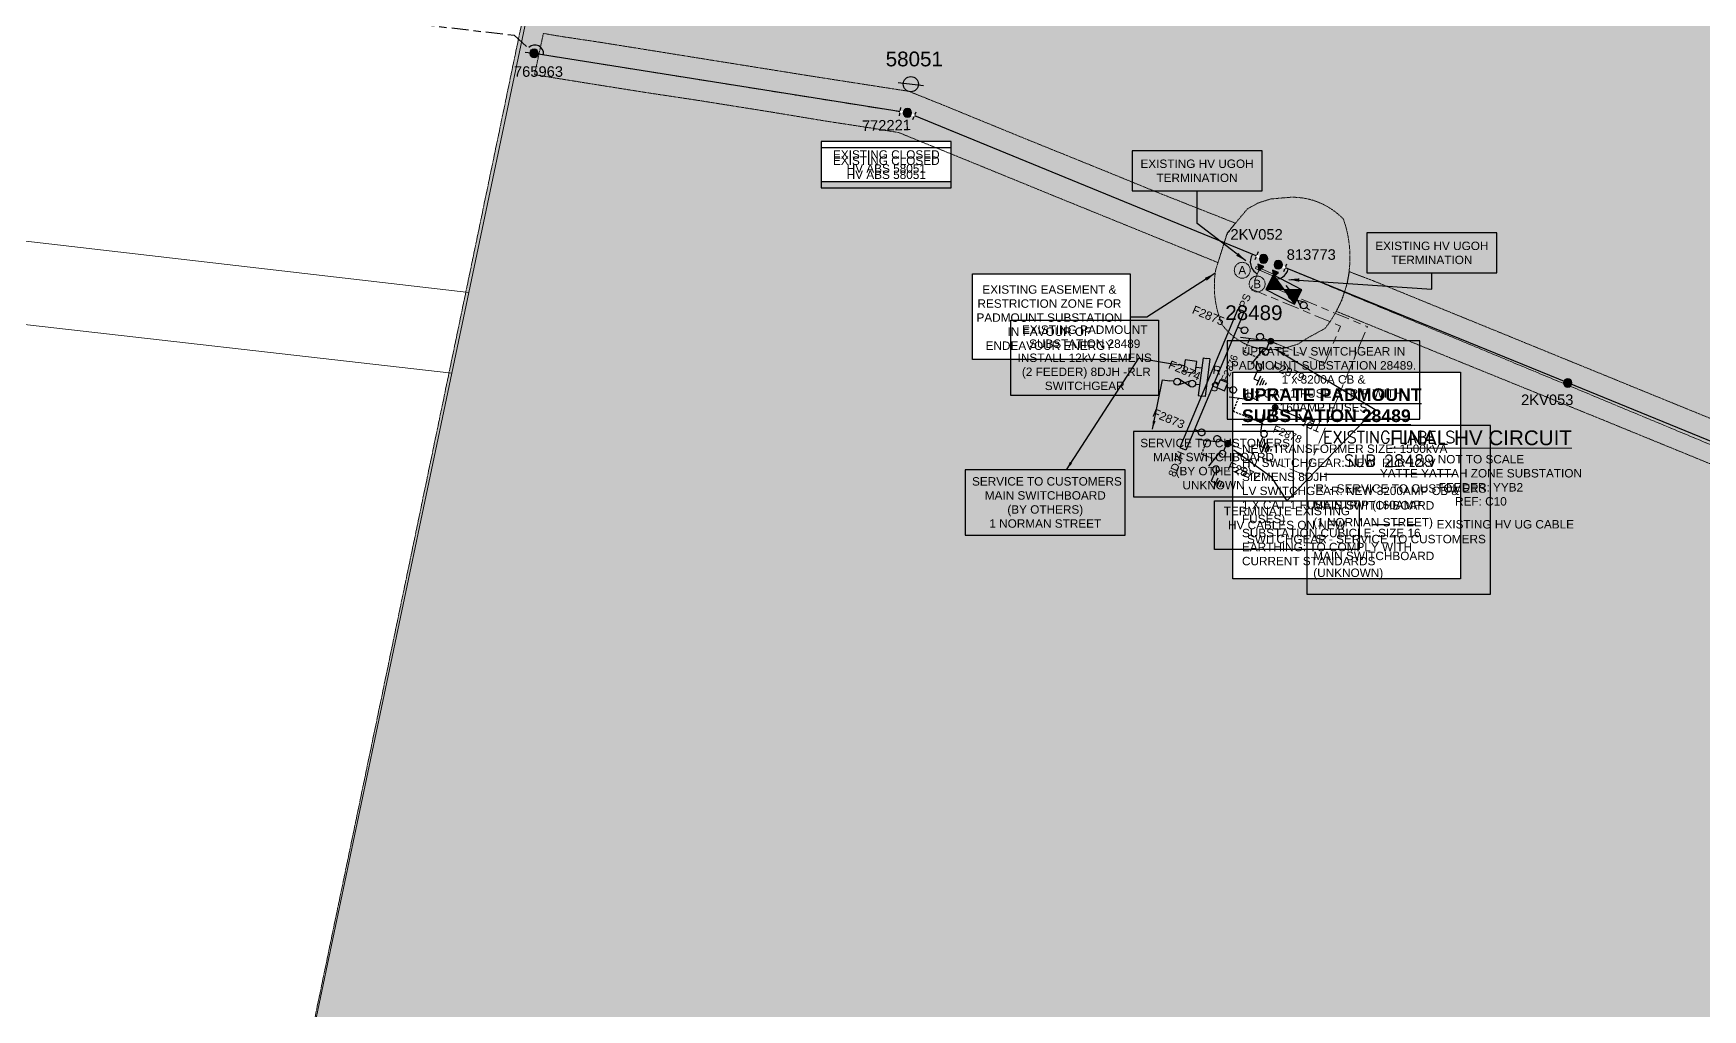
# Model space of a CAD drawing. Header units: metres. Extents: x 267914 to 271639, y 6093026 to 6094842.
# Drawn here: x 270107.9 to 270504, y 6094221.4 to 6094453.2 of the extents above; entities that cross this region are included whole.
import ezdxf
from ezdxf.enums import TextEntityAlignment as Align

# ---------------------------------------------------------------- set-up
doc = ezdxf.new("R2010")
doc.units = ezdxf.units.M
for name, pattern in [('A', [0]), ('Cable Exist OH', [1, 1, 0]), ('Cable Exist UG', [8.2, 4, -1.2, 1.8, -1.2]), ('CENTERX2', [4, 2.5, -0.5, 0.5, -0.5]), ('DASHED', [0.75, 0.5, -0.25]), ('HIDDEN', [0.375, 0.25, -0.125]), ('HIDDEN2', [0.1875, 0.125, -0.0625])]:
    doc.linetypes.add(name, pattern=pattern)
doc.layers.get('0').update_dxf_attribs({"color": 6})
for name, color, linetype in [('_User_HV_Exist', 7, 'Continuous'), ('Equip_HV_EXT', 7, 'Continuous'), ('Equip_HV_NEW', 2, 'Continuous'), ('Equip_LV_EXT', 7, 'Continuous'), ('Equip_LV_NEW', 2, 'Continuous'), ('Equip_SP_HV_EXT', 7, 'Continuous'), ('Mains_HV_EXT', 7, 'Continuous'), ('Mains_HV_NEW', 2, 'Continuous'), ('Notes_HV_MISC', 7, 'Continuous'), ('Notes_LV_MISC', 7, 'Continuous'), ('Notes_SP_MISC', 7, 'Continuous'), ('OH_Details_SP_MISC', 7, 'Continuous'), ('Sub_LV_NEW', 2, 'Continuous'), ('Sub_SP_EXT', 7, 'Continuous'), ('SupportsOH_SP_TR_HV_LV_SL_EXT', 7, 'Continuous'), ('Trench_SP_EXT', 7, 'Continuous'), ('UG_Details_SP_MISC', 7, 'Continuous')]:
    doc.layers.add(name, color=color, linetype=linetype)
doc.layers.add('Cadastre Land Parcels_SP_EXT', color=9, linetype='Continuous', lineweight=5)
doc.layers.add('Cadastre Other Property_SP_EXT', color=9, linetype='HIDDEN', lineweight=5)
doc.layers.get('0').freeze()
doc.styles.add('ARIAL', font='arial.ttf', dxfattribs={"height": 2})
doc.styles.add('Elec', font='romand__.ttf')
doc.styles.add('HVSW_LABEL', font='arial.ttf')
doc.styles.add('iecARIAL', font='arial.ttf', dxfattribs={"height": 2})
doc.styles.add('IESYMBOL1', font='isocp.shx')
doc.styles.add('POLE_LABEL', font='arial.ttf')
doc.styles.get("Standard").update_dxf_attribs({"font": 'arial.ttf'})
doc.styles.add('SWG_LABEL', font='arial.ttf')
doc.styles.add('SWITCH_LABEL', font='arial.ttf', dxfattribs={"height": 2.5})
doc.linetypes.add('Cable 4', pattern='A,5.25,-0.1,["o",Standard,S=2,R=0,X=1.2,Y=-0.7],-4', length=9.35)
doc.dimstyles.get("Standard").update_dxf_attribs({"dimtxt": 0.18, "dimasz": 0.18, "dimexe": 0.18, "dimexo": 0.0625, "dimgap": 0.09, "dimtad": 0, "dimtih": 1, "dimtoh": 1, "dimdec": 4, "dimzin": 0, "dimdsep": 46, "dimtxsty": 'Standard', "dimcen": 0.09, "dimadec": 0, "dimazin": 0, "dimtfac": 1, "dimtdec": 4, "dimtofl": 0, "dimtmove": 0, "dimatfit": 3, "dimfxl": 1, "dimtolj": 1, "dimtzin": 0, "dimarcsym": 0})

# ---------------------------------------------------------------- blocks, each defined once
blk = doc.blocks.new('*U136')
for points in [[(0, 0), (-2.55, 3.46), (-4.29, 0.04)], [(0, 0), (4.29, -0.04), (2.55, -3.46)]]:
    blk.add_hatch(color=256).paths.add_polyline_path(points)
for p, q in [((4.29, -0.04), (-4.29, 0.04)), ((-2.55, 3.46), (2.55, -3.46))]:
    blk.add_line(p, q)
blk.add_lwpolyline([(-4.29, 0.04), (2.55, -3.46), (4.29, -0.04), (-2.55, 3.46)], close=True)
for tag, height, flags, p in [('STREET_CODE', 0.2, 9, (1.5, 0)), ('ASSET_NUM', 3.5, 8, (2, 2)), ('CONSTRUCTED_VOLTAGE', 0.2, 9, (1.5, -0.2)), ('OPERATING_VOLTAGE', 0.2, 9, (1.5, -0.6)), ('ORIENTATION', 0.2, 9, (1.5, -0.8)), ('OWNED_BY', 0.2, 9, (1.5, -1)), ('OPERATED_BY', 0.2, 9, (1.5, -1.2)), ('SECONDARY_VOLTAGE', 0.2, 9, (1.5, -1.6)), ('STATE', 0.2, 9, (1.5, -1.8)), ('SUBSTATION_TYPE', 0.2, 9, (1.5, -2.2)), ('STREETNAME', 0.2, 9, (1.5, -3)), ('SUBURB', 0.2, 9, (1.5, -3.2)), ('Z', 0.2, 1, (1.5, -3.6)), ('NO_PHASES', 0.2, 9, (1.5, -0.4)), ('MAINTAINED_BY', 0.2, 9, (1.5, -1.4)), ('PARENT', 0.2, 9, (1.5, -2)), ('USAGE', 0.2, 9, (1.5, -2.4)), ('LEGEND', 0.2, 9, (1.5, -2.6)), ('LOCATION', 0.2, 9, (1.5, -2.8)), ('NOTES', 0.2, 9, (1.5, -3.4))]:
    blk.add_attdef(tag, text='', height=height, dxfattribs=dict(flags=flags)).set_placement(p, align=Align.MIDDLE_LEFT)
blk = doc.blocks.new('POLE_EXT')
blk.add_hatch(color=256).paths.add_polyline_path([(-1, 0, 1), (1, 0, 1)])
blk.add_lwpolyline([(-1, 0, 1), (1, 0, 1)], format="xyb", close=True)
for tag, height, flags, p in [('pNumber', 2.5, 8, (-17.84, 2.07)), ('OWNED_BY', 0.2, 9, (1.35, -0.4)), ('SPECIAL_USE', 0.2, 9, (1.35, -0.8)), ('STATE', 0.2, 9, (1.35, -1)), ('cLV', 0.2, 9, (1.35, -1.4)), ('hDepth', 0.2, 9, (1.35, -1.6)), ('hDia', 0.2, 9, (1.35, -1.8)), ('cHV', 0.2, 9, (1.35, -2)), ('cLinedev', 0.2, 9, (1.35, -3.4)), ('pExisting', 0.2, 9, (1.35, -3.8)), ('PARENT', 0.2, 9, (1.35, -0.6)), ('USAGE', 0.2, 9, (1.35, -1.2)), ('LBRACKET', 0.2, 9, (1.35, -2.2)), ('LExisting', 0.2, 9, (1.35, -2.4)), ('LANTNUMBER', 0.2, 9, (1.35, -2.6)), ('LOther', 0.2, 9, (1.35, -2.8)), ('LRemove', 0.2, 9, (1.35, -3)), ('LEGEND', 0.2, 9, (1.35, -3.2)), ('LOCATION', 0.2, 9, (1.35, -3.6)), ('PFNUMBER', 0.2, 9, (1.35, -4)), ('pFooting', 0.2, 9, (1.35, -4.4)), ('pNew', 0.2, 9, (1.35, -4.6)), ('pRelocate', 0.2, 9, (1.35, -5)), ('pRemove', 0.2, 9, (1.35, -5.2)), ('pReplace', 0.2, 9, (1.35, -5.4)), ('pStay', 0.2, 9, (1.35, -5.6)), ('pType', 0.2, 9, (1.35, -5.8)), ('cspan', 0.2, 9, (1.35, -6)), ('STREETNAME', 0.2, 9, (1.35, -6.2)), ('SUBURB', 0.2, 9, (1.35, -6.4)), ('OPERATED_BY', 0.2, 9, (1.36, -7.01)), ('NEWPFNUMBER', 0.2, 9, (1.35, -4.2)), ('NOTES', 0.2, 9, (1.35, -6.6)), ('MAINTAINED_BY', 0.2, 9, (1.36, -6.81))]:
    blk.add_attdef(tag, text='', height=height, dxfattribs=dict(flags=flags)).set_placement(p, align=Align.MIDDLE_LEFT)
at = {"style": 'POLE_LABEL'}
for tag, height, flags, p in [('STRUCTURE_PLANT_NUMBER', 0.2, 9, (1.35, 0.03)), ('ASSET_NUM', 2.5, 8, (2, 2)), ('STREET_CODE', 0.2, 9, (1.35, -0.2))]:
    blk.add_attdef(tag, text='', height=height, dxfattribs=dict(at, flags=flags)).set_placement(p, align=Align.MIDDLE_LEFT)
at = {"flags": 1}
blk.add_attdef('Z', (1.35, -7.33), '', height=0.2, dxfattribs=at)
blk = doc.blocks.new('LV_UG_DFUSE_CLOSED_EXT')
for points in [[(1, 0), (0, 0)], [(5.04, 0.73), (2.16, -0.72)], [(5.05, -0.71), (2.16, 0.72)], [(6.2, 0.01), (7.2, 0.01)]]:
    blk.add_lwpolyline(points)
for centre in [(1.8, 0), (5.4, 0.01)]:
    blk.add_circle(centre, 0.8)
at = {"flags": 9}
for tag, p in [('ACTUAL_STATUS', (0, 0)), ('CONSTRUCTED_VOLTAGE', (0, -0.2)), ('OPERATING_VOLTAGE', (0, -0.6)), ('ORIENTATION', (0, -0.8)), ('STATE', (0, -1)), ('SWITCH_TYPE', (0, -1.2)), ('NO_PHASES', (0, -0.4)), ('USAGE', (0, -1.4)), ('NOTES', (0, -1.6))]:
    blk.add_attdef(tag, text='', height=0.2, dxfattribs=at).set_placement(p, align=Align.MIDDLE_LEFT)
at = {"flags": 1}
blk.add_attdef('Z', (0, 0), '', height=0.2, dxfattribs=at)
blk = doc.blocks.new('HV_ABS_CLOSED_EXT')
blk.add_line((-3, 6.87), (3, 6.87))
blk.add_circle((0, 6.87), 1.8)
at = {"flags": 1}
blk.add_attdef('Z', (0, 0), '', height=0.2, dxfattribs=at)
at = {"style": 'HVSW_LABEL'}
for tag, height, flags, p in [('ASSET_NUM', 3.5, 8, (2, 2)), ('STREET_CODE', 0.2, 9, (0, -0.2))]:
    blk.add_attdef(tag, text='', height=height, dxfattribs=dict(at, flags=flags)).set_placement(p, align=Align.MIDDLE_LEFT)
at = {"flags": 9}
for tag, p in [('ACTUAL_STATUS', (0, -0.4)), ('CONSTRUCTED_VOLTAGE', (0, -0.6)), ('OPERATING_VOLTAGE', (0, -1)), ('ORIENTATION', (0, -1.2)), ('OWNED_BY', (0, -1.4)), ('STATE', (0, -1.6)), ('SWITCH_TYPE', (0, -1.8)), ('STREETNAME', (0, -2.6)), ('SUBURB', (0, -2.8)), ('NO_PHASES', (0, -0.8)), ('USAGE', (0, -2)), ('LEGEND', (0, -2.2)), ('LOCATION', (0, -2.4)), ('NOTES', (0, -3))]:
    blk.add_attdef(tag, text='', height=0.2, dxfattribs=at).set_placement(p, align=Align.MIDDLE_LEFT)
blk = doc.blocks.new('*U154')
for p, q in [((-1.6, 0), (-1.6, 35.66)), ((-1.6, 35.66), (-0.8, 35.66)), ((0, 35.66), (-0.8, 35.66)), ((0, 0), (0, 35.66)), ((-1.6, 0), (-0.8, 0)), ((0, 0), (-0.8, 0))]:
    blk.add_line(p, q)
at = {"style": 'ARIAL'}
blk.add_attdef('SWG_TYPE', text='', height=1.8, rotation=90, dxfattribs=at).set_placement((-0.8, 36.4), align=Align.MIDDLE_LEFT)
blk.add_attdef('SUB_TYPE', text='', height=1.8, rotation=90, dxfattribs=at).set_placement((-0.8, -0.76), align=Align.MIDDLE_RIGHT)
blk = doc.blocks.new('SWG_SIE_ES_NEW')
for p, q in [((-5.79, 0.78), (-1.79, 1.93)), ((0.01, -1.21), (2.41, -1.21)), ((0.31, -1.81), (2.11, -1.81)), ((0.61, -2.41), (1.81, -2.41)), ((0.92, -3.01), (1.52, -3.01))]:
    blk.add_line(p, q)
for points in [[(-5.79, -0.82, -1), (-5.79, 0.78, -1)], [(-1.79, -0.81, -1), (-1.79, 0.79, -1)]]:
    blk.add_lwpolyline(points, format="xyb", close=True)
for points in [[(-6.59, -0.02), (-7.89, -0.02)], [(-0.99, -0.01), (1.21, -0.01), (1.21, -1.21)]]:
    blk.add_lwpolyline(points)
at = {"flags": 1}
blk.add_attdef('Z', (0, 0), '', height=0.2, dxfattribs=at)
at = {"style": 'SWITCH_LABEL', "flags": 9}
blk.add_attdef('STREET_CODE', text='', height=0.2, dxfattribs=at).set_placement((0, -0.2), align=Align.MIDDLE_LEFT)
at = {"flags": 9}
for tag, p in [('ORIENTATION', (0, -0.4)), ('SUBURB', (0, -1)), ('STREETNAME', (0, -1.2)), ('OPERATED_BY', (0, -2.01)), ('PARENT', (0, -0.6)), ('USAGE', (0, -0.8)), ('LOCATION', (0, -1.4)), ('NOTES', (0, -1.6)), ('OWNED_BY', (0, -1.78)), ('MAINTAINED_BY', (0, -2.21))]:
    blk.add_attdef(tag, text='', height=0.2, dxfattribs=at).set_placement(p, align=Align.MIDDLE_LEFT)
at = {"style": 'ARIAL', "flags": 8}
blk.add_attdef('ASSET_NUM', text='', height=2, dxfattribs=at).set_placement((14.3, -5.09), align=Align.MIDDLE_RIGHT)
blk = doc.blocks.new('SWG_SIE_SU_NEW')
blk.add_line((5.81, 0.79), (1.59, 1.94))
at = {"linetype": 'A', "lineweight": 0}
for p, q in [((7.98, 0.35), (7.98, -0.37)), ((8.18, -0.58), (8.18, 0.56)), ((8.38, 0.66), (8.38, -0.68)), ((8.58, -0.71), (8.58, 0.69)), ((8.78, 0.66), (8.78, -0.68)), ((8.98, -0.59), (8.98, 0.56)), ((9.18, 0.35), (9.18, -0.38))]:
    blk.add_line(p, q, dxfattribs=at)
at = {"linetype": 'DASHED'}
blk.add_lwpolyline([(3.7, 1.36), (3.7, 4.73), (7.22, 4.73)], dxfattribs=at)
for points in [[(1, 0), (0, 0)], [(6.6, -0.01), (10.1, -0.01)]]:
    blk.add_lwpolyline(points)
for points in [[(1.8, -0.8, 1), (1.8, 0.8, 1)], [(5.8, -0.81, 1), (5.8, 0.79, 1)]]:
    blk.add_lwpolyline(points, format="xyb", close=True)
at = {"linetype": 'A', "lineweight": 0}
blk.add_circle((8.58, -0.01), 0.7, dxfattribs=at)
at = {"style": 'SWG_LABEL', "flags": 8}
blk.add_attdef('ASSET_NUM', text='', height=2.5, rotation=179.9544, dxfattribs=at).set_placement((-2.4, 0.01), align=Align.MIDDLE_LEFT)
at = {"flags": 1}
blk.add_attdef('Z', (0, 0), '', height=0.2, dxfattribs=at)
at = {"style": 'SWITCH_LABEL', "flags": 9}
blk.add_attdef('STREET_CODE', text='', height=0.2, dxfattribs=at).set_placement((0, 0), align=Align.MIDDLE_LEFT)
at = {"flags": 9}
for tag, p in [('OPERATED_BY', (-0.01, -1.84)), ('ORIENTATION', (0, -0.2)), ('SUBURB', (0, -0.8)), ('STREETNAME', (0, -1)), ('OWNED_BY', (-0.01, -1.62)), ('MAINTAINED_BY', (-0.01, -2.05)), ('PARENT', (0, -0.4)), ('USAGE', (0, -0.6)), ('LOCATION', (0, -1.2)), ('NOTES', (0, -1.4))]:
    blk.add_attdef(tag, text='', height=0.2, dxfattribs=at).set_placement(p, align=Align.MIDDLE_LEFT)
blk = doc.blocks.new('SWG_SIE_TRS_ES_NEW_1')
at = {"linetype": 'A', "lineweight": 0}
for p, q in [((-7.92, 0.18), (-9.26, 0.18)), ((-9.16, 0.38), (-8.02, 0.38)), ((-8.23, 0.58), (-8.95, 0.58)), ((-9.29, -0.02), (-7.89, -0.02)), ((-7.92, -0.22), (-9.26, -0.22)), ((-9.17, -0.42), (-8.02, -0.42)), ((-8.23, -0.62), (-8.95, -0.62))]:
    blk.add_line(p, q, dxfattribs=at)
for p, q in [((-1.79, 0.79), (-6.11, 1.93)), ((0.01, -1.21), (2.41, -1.21)), ((0.31, -1.81), (2.11, -1.81)), ((0.61, -2.41), (1.81, -2.41)), ((0.91, -3.01), (1.51, -3.01))]:
    blk.add_line(p, q)
at = {"linetype": 'DASHED'}
blk.add_lwpolyline([(-7.22, 8.88), (-3.95, 8.88), (-3.95, 1.36)], dxfattribs=at)
for points in [[(-5.79, -0.82, -1), (-5.79, 0.78, -1)], [(-1.79, -0.81, -1), (-1.79, 0.79, -1)]]:
    blk.add_lwpolyline(points, format="xyb", close=True)
for points in [[(-6.59, -0.02), (-8.59, -0.02)], [(-0.99, -0.01), (1.21, -0.01), (1.21, -1.21)]]:
    blk.add_lwpolyline(points)
at = {"linetype": 'A', "lineweight": 0}
blk.add_circle((-8.59, -0.02), 0.7, dxfattribs=at)
at = {"flags": 1}
blk.add_attdef('Z', (0, 0), '', height=0.2, dxfattribs=at)
at = {"style": 'SWG_LABEL', "flags": 8}
blk.add_attdef('ASSET_NUM', text='', height=1.8, dxfattribs=at).set_placement((-0.01, -3.89), align=Align.MIDDLE_CENTER)
at = {"style": 'SWITCH_LABEL', "flags": 9}
blk.add_attdef('STREET_CODE', text='', height=0.2, dxfattribs=at).set_placement((0, -0.2), align=Align.MIDDLE_LEFT)
at = {"flags": 9}
for tag, p in [('ORIENTATION', (0, -0.4)), ('SUBURB', (0, -1)), ('STREETNAME', (0, -1.2)), ('PARENT', (0, -0.6)), ('USAGE', (0, -0.8)), ('LOCATION', (0, -1.4)), ('NOTES', (0, -1.6))]:
    blk.add_attdef(tag, text='', height=0.2, dxfattribs=at).set_placement(p, align=Align.MIDDLE_LEFT)
blk = doc.blocks.new('SWG_SIE_TRF_NOES_NEW')
for p, q in [((7.01, 0.8), (2.79, 1.95)), ((14.68, 0), (20.54, 0))]:
    blk.add_line(p, q)
at = {"linetype": 'DASHED'}
blk.add_lwpolyline([(4.9, 1.38), (4.9, 4.64), (12.61, 4.64)], dxfattribs=at)
for points in [[(2.2, 0.01), (1.2, 0.01)], [(19.54, -0.75), (20.54, 0), (19.54, 0.75)], [(7.8, 0), (9.45, 0)]]:
    blk.add_lwpolyline(points)
for points in [[(3, -0.79, 1), (3, 0.81, 1)], [(7, -0.8, 1), (7, 0.8, 1)]]:
    blk.add_lwpolyline(points, format="xyb", close=True)
at = {"flags": 1}
blk.add_attdef('Z', (0, 0), '', height=0.2, dxfattribs=at)
at = {"style": 'SWITCH_LABEL', "flags": 9}
blk.add_attdef('STREET_CODE', text='', height=0.2, dxfattribs=at).set_placement((0, -0.2), align=Align.MIDDLE_LEFT)
at = {"flags": 9}
for tag, p in [('ORIENTATION', (0, -0.4)), ('SUBURB', (0, -1)), ('STREETNAME', (0, -1.2)), ('OPERATED_BY', (0, -2.11)), ('PARENT', (0, -0.6)), ('USAGE', (0, -0.8)), ('LOCATION', (0, -1.4)), ('NOTES', (0, -1.6)), ('OWNED_BY', (0, -1.89)), ('MAINTAINED_BY', (0, -2.32))]:
    blk.add_attdef(tag, text='', height=0.2, dxfattribs=at).set_placement(p, align=Align.MIDDLE_LEFT)
blk = doc.blocks.new('SWG_SIE_TRF_CB_NOES_NEW1')
at = {"linetype": 'CENTERX2'}
blk.add_blockref('SWG_SIE_TRF_NOES_NEW', (2, 0), dxfattribs=at)
at = {"style": 'IESYMBOL1', "text_generation_flag": 2}
blk.add_text('TRF', height=2.5, rotation=0.0603, dxfattribs=at).set_placement((25.13, 0.28), align=Align.MIDDLE_CENTER)
blk = doc.blocks.new('CB_SUB_NEW')
at = {"linetype": 'CENTERX2'}
blk.add_lwpolyline([(-1, 1), (1, 1), (1, -1), (-1, -1)], close=True, dxfattribs=at)
blk.add_attdef('ASSET_NUMBER', text='', height=0.8, dxfattribs=at).set_placement((-1.95, 0), align=Align.MIDDLE_RIGHT)
blk = doc.blocks.new('UGOH_EXT')
blk.add_hatch(color=256).paths.add_polyline_path([(-0.75, 1.7), (0.75, 1.7), (0, 3)])
for p, q in [((0, 3), (-0.75, 1.7)), ((-0.75, 1.7), (0.75, 1.7)), ((0.75, 1.7), (0, 3))]:
    blk.add_line(p, q)
for tag, flags, p in [('CONSTRUCTED_VOLTAGE', 9, (1.5, 0)), ('ACTUAL_STATUS', 9, (1.5, -1.6)), ('OPERATING_VOLTAGE', 9, (1.5, -0.2)), ('ORIENTATION', 9, (1.5, -0.4)), ('STATE', 9, (1.5, -0.6)), ('OWNED_BY', 9, (1.5, -1)), ('OPERATED_BY', 9, (1.5, -1.2)), ('TYPE', 1, (1.5, -2)), ('USAGE', 9, (1.5, -0.8)), ('MAINTAINED_BY', 9, (1.5, -1.4)), ('NUMBER_OF_PHASES', 9, (1.5, -1.8))]:
    blk.add_attdef(tag, text='', height=0.2, dxfattribs=dict(flags=flags)).set_placement(p, align=Align.MIDDLE_LEFT)
blk = doc.blocks.new('End Shackle_NEW')
blk.add_line((1, 1.81), (-1, 1.81))
at = {"flags": 1}
blk.add_attdef('Z', (0, 0), '', height=0.2, dxfattribs=at)
at = {"flags": 9}
for tag, p in [('CONNECTOR_TYPE', (0, 0)), ('CONSTRUCTED_VOLTAGE', (0, -0.2)), ('OPERATING_VOLTAGE', (0, -0.6)), ('ORIENTATION', (0, -0.8)), ('OWNED_BY', (0, -1)), ('STATE', (0, -1.2)), ('OPERATED_BY', (0, -2.01)), ('NO_PHASES', (0, -0.4)), ('USAGE', (0, -1.4)), ('NOTES', (0, -1.6)), ('MAINTAINED_BY', (0, -1.81))]:
    blk.add_attdef(tag, text='', height=0.2, dxfattribs=at).set_placement(p, align=Align.MIDDLE_LEFT)
blk.add_wipeout([(-0.25, 0), (-0.25, 1.81), (0.25, 1.82), (0.25, 0)])
blk = doc.blocks.new('CIRCUIT_BREAKER_NEW')
for points in [[(1.4, 0), (0, 0)], [(4.2, 0), (5.6, 0)]]:
    blk.add_lwpolyline(points)
blk.add_lwpolyline([(4.2, -1.4), (4.2, 1.4), (1.4, 1.4), (1.4, -1.4)], close=True)
at = {"flags": 1}
for tag, p in [('ASSET_NUM', (-4.19, 2.2)), ('ORIENTATION', (-4.19, 2.93)), ('USAGE', (-4.19, 3.31)), ('LOCATION', (-4.19, 1.83)), ('NOTES', (-4.19, 1.39)), ('Z', (0, 0))]:
    blk.add_attdef(tag, p, '', height=0.2, dxfattribs=at)
blk.add_attdef('STATE', (-4.2, 1), '', height=0.2)
blk = doc.blocks.new('LV_UG_DFUSE_CLOSED_NEW')
for points in [[(1, 0), (0, 0)], [(5.04, 0.73), (2.16, -0.72)], [(5.05, -0.71), (2.16, 0.72)], [(6.2, 0.01), (7.2, 0.01)]]:
    blk.add_lwpolyline(points)
for centre in [(1.8, 0), (5.4, 0.01)]:
    blk.add_circle(centre, 0.8)
for tag, flags, p in [('ACTUAL_STATUS', 9, (1.5, 0)), ('CONSTRUCTED_VOLTAGE', 9, (1.5, -0.2)), ('OPERATED_BY', 9, (1.5, -0.6)), ('OWNED_BY', 9, (1.5, -1)), ('OPERATING_VOLTAGE', 9, (1.5, -1.2)), ('ORIENTATION', 9, (1.5, -1.4)), ('STATE', 9, (1.5, -1.6)), ('SWITCH_TYPE', 9, (1.5, -1.8)), ('Z', 1, (1.5, -2.4)), ('NO_PHASES', 9, (1.5, -0.4)), ('MAINTAINED_BY', 9, (1.5, -0.8)), ('USAGE', 9, (1.5, -2)), ('NOTES', 9, (1.5, -2.2))]:
    blk.add_attdef(tag, text='', height=0.2, dxfattribs=dict(flags=flags)).set_placement(p, align=Align.MIDDLE_LEFT)
blk = doc.blocks.new('*U162')
at = {"layer": 'Sub_LV_NEW'}
for p, q in [((-1.6, 0), (-1.6, 9.02)), ((-1.6, 9.02), (-0.8, 9.02)), ((0, 9.02), (-0.8, 9.02)), ((0, 0), (0, 9.02)), ((-1.6, 0), (-0.8, 0)), ((0, 0), (-0.8, 0))]:
    blk.add_line(p, q, dxfattribs=at)

msp = doc.modelspace()

# ---------------------------------------------------------------- hatches: boundary and pattern name
at = {"layer": 'Notes_SP_MISC', "linetype": 'Cable Exist OH', "lineweight": 0}
h = msp.add_hatch(dxfattribs=at)
h.set_pattern_fill('DOTS', scale=5)
h.paths.add_polyline_path([(270294.87367, 6094417.99015), (270325.71903, 6094417.99015), (270325.71903, 6094427.51752), (270294.87367, 6094427.51752)], flags=16)
h.paths.add_polyline_path([(270368.16032, 6094375.8), (270330.76741, 6094375.8), (270330.76741, 6094396.1), (270368.16032, 6094396.1)], flags=16)
h.paths.add_polyline_path([(270392.54142, 6094372.76222), (270446.52195, 6094372.76222), (270446.52195, 6094323.68579), (270392.54142, 6094323.68579)], flags=16)
h.paths.add_polyline_path([(270562.66032, 6094301.83251), (270525.26741, 6094301.83251), (270525.26741, 6094316.74827), (270562.66032, 6094316.74827)], flags=16)
h.paths.add_polyline_path([(270623.56261, 6094279.79342), (270586.16971, 6094279.79342), (270586.16971, 6094294.70918), (270623.56261, 6094294.70918)], flags=16)
h.paths.add_polyline_path([(270546.43226, 6094188.17363), (270607.54442, 6094188.17363), (270607.54442, 6094223.87583), (270546.43226, 6094223.87583)], flags=16)
h.paths.add_polyline_path([(270610.29029, 6094219.38971), (270657.83063, 6094219.38971), (270657.83063, 6094235.65904), (270610.29029, 6094235.65904)], flags=16)
h.paths.add_polyline_path([(270621.72617, 6094206.99774), (270652.57153, 6094206.99774), (270652.57153, 6094216.52512), (270621.72617, 6094216.52512)], flags=16)
h.paths.add_polyline_path([(270621.72617, 6094194.15068), (270652.57153, 6094194.15068), (270652.57153, 6094203.67805), (270621.72617, 6094203.67805)], flags=16)
h.paths.add_polyline_path([(270621.73795, 6094179.87044), (270652.58331, 6094179.87044), (270652.58331, 6094189.39782), (270621.73795, 6094189.39782)], flags=16)
h.paths.add_polyline_path([(270147.16008, 6094087.00123), (270207.17664, 6094079.64236), (270204.76765, 6094082.90953), (270210.07705, 6094108.14978), (270325.83978, 6094122.17453), (270502.90852, 6094177.01981), (270669.04642, 6094178.49896), (270710.46836, 6094456.26428), (270636.39311, 6094511.48672), (270591.3781, 6094556.10591), (270564.69639, 6094591.35677), (270524.07257, 6094631.00491), (270480.90636, 6094656.14759), (270451.68598, 6094666.35359), (270363.99117, 6094617.38918), (270314.13328, 6094579.10181), (270278.89523, 6094550.13021), (270252.61213, 6094525.7092), (270236.65183, 6094517.45549)])

# ---------------------------------------------------------------- linework, layer by layer
at = {"layer": '_User_HV_Exist', "color": 7, "linetype": 'Cable Exist UG', "lineweight": 0, "flags": 128}
for points in [[(270399.17134, 6094398.103), (270396.8469, 6094392.52704)], [(270402.65456, 6094396.68035), (270401.22532, 6094393.24697)], [(270396.8469, 6094392.52704), (270418.05631, 6094383.69805)], [(270401.22532, 6094393.24697), (270424.45493, 6094383.57701)], [(270409.75131, 6094348.25532), (270424.45493, 6094383.57701)], [(270414.35108, 6094374.79717), (270418.05631, 6094383.69805)], [(270402.94579, 6094379.51425), (270414.35108, 6094374.79717)], [(270409.75131, 6094348.25532), (270392.78539, 6094355.27221)]]:
    msp.add_lwpolyline(points, dxfattribs=at)
at = {"layer": 'Cadastre Land Parcels_SP_EXT', "linetype": 'Continuous'}
for points in [[(269880.7492, 6094429.93491), (270211.24976, 6094391.66056), (270237.82913, 6094518.01587), (270236.65183, 6094517.45549), (270230.04296, 6094513.45013), (270220.94471, 6094510.35054), (270192.06939, 6094498.54268), (270180.70399, 6094495.85799), (270170.84898, 6094493.05546), (270156.5845, 6094490.28597), (270142.29458, 6094488.89888), (270132.7377, 6094489.61066), (270121.69603, 6094494.14548), (270115.47379, 6094500.14159), (270109.43193, 6094507.06263), (270102.76626, 6094512.61945)], [(270237.82913, 6094518.01587), (270211.24976, 6094391.66056), (270207.22197, 6094372.51403), (270147.16012, 6094087.00119)]]:
    msp.add_lwpolyline(points, dxfattribs=at)
for points in [[(270211.24976, 6094391.66056), (269880.7492, 6094429.93491), (269877.9828, 6094409.99647), (270207.22197, 6094372.51403), (270211.24976, 6094391.66056)], [(269845.93537, 6094174.92412), (269865.799, 6094160.11357), (269945.07611, 6094115.9568), (269987.03975, 6094109.94399), (270008.22024, 6094106.90977), (270147.16012, 6094087.00119), (270207.22197, 6094372.51403), (269877.9828, 6094409.99647), (269845.93537, 6094174.92412)]]:
    msp.add_lwpolyline(points, close=True, dxfattribs=at)
at = {"layer": 'Cadastre Other Property_SP_EXT', "linetype": 'HIDDEN2'}
for points in [[(270228.92223, 6094453.17391), (270226.83346, 6094443.37759), (270240.55999, 6094441.16473), (270253.30601, 6094439.13622), (270265.44349, 6094437.31054), (270283.02422, 6094434.50435), (270295.87165, 6094432.37441), (270305.81156, 6094430.85301), (270313.21717, 6094429.64408), (270327.95651, 6094423.65165), (270350.43959, 6094414.45556), (270389.01576, 6094398.76815), (270391.14578, 6094405.52995), (270393.10666, 6094408.1333), (270374.37643, 6094415.5375), (270361.32615, 6094420.87932), (270343.17059, 6094428.21588), (270324.71085, 6094435.78914), (270315.61618, 6094439.44048), (270292.59222, 6094443.02427), (270266.82962, 6094447.14903), (270242.82513, 6094451.00322), (270232.91909, 6094452.49085), (270228.92223, 6094453.17391)], [(270420.18782, 6094396.60435), (270419.71449, 6094393.93344), (270418.36206, 6094389.80877), (270417.07736, 6094387.20542), (270440.54088, 6094377.60364), (270479.96229, 6094361.5781), (270529.66173, 6094341.22504), (270573.3431, 6094323.50903), (270685.17294, 6094277.72462), (270686.63742, 6094287.93144), (270671.45711, 6094294.09509), (270566.75027, 6094336.89744), (270519.48512, 6094356.2025), (270425.93532, 6094394.40677), (270420.18782, 6094396.60435)]]:
    msp.add_lwpolyline(points, close=True, dxfattribs=at)
msp.add_lwpolyline([(270406.32608, 6094414.2865), (270401.52515, 6094413.88081), (270398.54998, 6094412.93415), (270395.98049, 6094411.51417), (270391.17956, 6094405.76666), (270388.47487, 6094397.11146), (270388.47487, 6094397.11146, 0.14611412), (270390.03006, 6094383.99354), (270390.03006, 6094383.99354, 0.314894777), (270405.44698, 6094378.65172), (270405.44698, 6094378.65172), (270407.94891, 6094379.39553), (270410.38312, 6094380.95072), (270414.37259, 6094383.11452), (270414.37259, 6094383.11452, 0.259489051), (270418.76783, 6094409.07996), (270418.76783, 6094409.07996, 0.210009482), (270406.32608, 6094414.2865)], format="xyb", close=True, dxfattribs=at)
at = {"layer": 'Mains_HV_EXT', "linetype": 'Cable Exist UG'}
msp.add_lwpolyline([(270075.5426, 6094413.42856), (270075.5069, 6094411.57923), (270082.74139, 6094411.66331), (270093.13058, 6094467.73169), (270221.96594, 6094452.75779), (270226.56573, 6094448.59626)], dxfattribs=at)
at = {"layer": 'Mains_HV_EXT', "linetype": 'Continuous'}
for points in [[(270228.93606, 6094448.16154, 0.71958123), (270225.51104, 6094449.82755)], [(270397.20058, 6094400.74587, 0.433637977), (270398.33446, 6094396.10054)], [(270401.93779, 6094394.95849, 0.441181049), (270405.64897, 6094397.27575)]]:
    msp.add_lwpolyline(points, format="xyb", dxfattribs=at)
at = {"layer": 'Mains_HV_EXT', "color": 7, "linetype": 'Cable Exist OH', "lineweight": 0}
for points in [[(270226.79238, 6094448.42868), (270315.3076, 6094434.31647)], [(270315.3076, 6094434.31647), (270399.82198, 6094399.67398)], [(270403.3061, 6094398.25107), (270688.15339, 6094279.67559), (270698.4922, 6094349.83199), (270780.8594, 6094337.55544)]]:
    msp.add_lwpolyline(points, dxfattribs=at)
at = {"layer": 'Notes_HV_MISC', "color": 7, "linetype": 'Continuous'}
msp.add_line((270389.11866, 6094370.04777), (270388.19215, 6094370.43628), dxfattribs=at)
at = {"layer": 'Notes_HV_MISC'}
for points in [[(270294.87367, 6094416.51674), (270325.71903, 6094416.51674), (270325.71903, 6094426.04412), (270294.87367, 6094426.04412)], [(270368.60484, 6094415.79158), (270399.45021, 6094415.79158), (270399.45021, 6094425.31896), (270368.60484, 6094425.31896)], [(270424.32858, 6094396.30131), (270455.17394, 6094396.30131), (270455.17394, 6094405.82869), (270424.32858, 6094405.82869)], [(270422.52031, 6094330.68267), (270388.17314, 6094330.68267), (270388.17314, 6094342.22834), (270422.52031, 6094342.22834)]]:
    msp.add_lwpolyline(points, close=True, dxfattribs=at)
at = {"layer": 'Notes_HV_MISC', "linetype": 'Continuous'}
msp.add_lwpolyline([(270339.83227, 6094385.136), (270374.91962, 6094385.136), (270374.91962, 6094367.22834), (270339.83227, 6094367.22834)], close=True, dxfattribs=at)
at = {"layer": 'Notes_HV_MISC', "linetype": 'Cable Exist UG', "flags": 128}
msp.add_lwpolyline([(270425.76957, 6094336.6321), (270435.79787, 6094336.6321)], dxfattribs=at)
at = {"layer": 'Notes_LV_MISC', "color": 7, "lineweight": 30}
msp.add_line((270414.21092, 6094348.55227), (270445.01092, 6094348.55227), dxfattribs=at)
at = {"layer": 'Notes_LV_MISC'}
for points in [[(270391.15918, 6094361.63655), (270436.87001, 6094361.63655), (270436.87001, 6094380.17941), (270391.15918, 6094380.17941)], [(270368.94514, 6094343.14459), (270406.93655, 6094343.14459), (270406.93655, 6094358.70431), (270368.94514, 6094358.70431)], [(270410.12384, 6094320.05557), (270453.63688, 6094320.05557), (270453.63688, 6094360.13368), (270410.12384, 6094360.13368)], [(270329.02179, 6094334.0359), (270367.01319, 6094334.0359), (270367.01319, 6094349.59561), (270329.02179, 6094349.59561)]]:
    msp.add_lwpolyline(points, close=True, dxfattribs=at)
at = {"layer": 'Notes_SP_MISC', "color": 7, "linetype": 'Cable Exist OH', "lineweight": 0, "flags": 128}
msp.add_lwpolyline([(270147.16008, 6094087.00123), (270207.17664, 6094079.64236), (270204.76765, 6094082.90953), (270210.07705, 6094108.14978), (270325.83978, 6094122.17453), (270502.90852, 6094177.01981), (270669.04642, 6094178.49896), (270710.46836, 6094456.26428), (270636.39311, 6094511.48672), (270591.3781, 6094556.10591), (270564.69639, 6094591.35677), (270524.07257, 6094631.00491), (270480.90636, 6094656.14759), (270451.68598, 6094666.35359), (270363.99117, 6094617.38918), (270314.13328, 6094579.10181), (270278.89523, 6094550.13021), (270252.61213, 6094525.7092), (270236.65183, 6094517.45549), (270147.16012, 6094087.00122)], dxfattribs=at)
at = {"layer": 'Notes_SP_MISC'}
for points in [[(270294.87367, 6094417.99015), (270325.71903, 6094417.99015), (270325.71903, 6094427.51752), (270294.87367, 6094427.51752)], [(270368.16032, 6094375.8), (270330.76741, 6094375.8), (270330.76741, 6094396.1), (270368.16032, 6094396.1)]]:
    msp.add_lwpolyline(points, close=True, dxfattribs=at)
at = {"layer": 'Notes_SP_MISC', "linetype": 'Continuous'}
msp.add_lwpolyline([(270392.54142, 6094372.76222), (270446.52195, 6094372.76222), (270446.52195, 6094323.68579), (270392.54142, 6094323.68579)], close=True, dxfattribs=at)
at = {"layer": 'Notes_SP_MISC', "color": 7, "linetype": 'Cable Exist OH', "lineweight": 0}
msp.add_circle((270398.30029, 6094393.69869), 1.8792, dxfattribs=at)
at = {"layer": 'OH_Details_SP_MISC', "color": 7, "linetype": 'Continuous', "flags": 128}
for points in [[(270399.82393, 6094399.67818), (270315.3076, 6094434.31647), (270226.71904, 6094448.43778)], [(270666.3196, 6094131.35455), (270674.70501, 6094188.89346), (270682.19843, 6094239.43054), (270688.251, 6094279.65487), (270617.60104, 6094310.72596), (270546.44597, 6094339.78699), (270471.99901, 6094370.19398), (270403.30808, 6094398.25024)]]:
    msp.add_lwpolyline(points, dxfattribs=at)
at = {"layer": 'Trench_SP_EXT', "linetype": 'Cable Exist UG'}
for points in [[(270226.71162, 6094448.44698), (270224.61102, 6094448.68177)], [(270400.5922, 6094399.35941), (270399.82197, 6094399.67399)], [(270403.05216, 6094397.51213), (270403.30605, 6094398.25102)], [(270405.08651, 6094393.29992), (270407.61052, 6094390.15597)]]:
    msp.add_lwpolyline(points, dxfattribs=at)
at = {"layer": 'UG_Details_SP_MISC', "lineweight": 0}
for p, q in [((270398.09562, 6094397.82013), (270398, 6094397.6)), ((270398.09562, 6094397.82013), (270402.17031, 6094396.05027)), ((270397.90438, 6094397.37987), (270398, 6094397.6)), ((270397.90438, 6094397.37987), (270401.97908, 6094395.61001)), ((270401.97908, 6094395.61001), (270402.07469, 6094395.83014)), ((270402.17031, 6094396.05027), (270402.07469, 6094395.83014))]:
    msp.add_line(p, q, dxfattribs=at)

# ---------------------------------------------------------------- block references
at = {"layer": 'Equip_HV_EXT', "linetype": 'Cable Exist UG', "lineweight": 0, "rotation": 157.39915118942}
for p in [(270399.82203, 6094399.67404), (270403.30806, 6094398.25021)]:
    msp.add_blockref('UGOH_EXT', p, dxfattribs=at)
at = {"layer": 'Equip_HV_NEW', "linetype": 'CENTERX2'}
ref = msp.add_blockref('*U154', (270395.19331, 6094387.13218), dxfattribs=dict(at, xscale=-1, rotation=157.2500409557238))
ref.add_attrib('SUB_TYPE', 'PS', dxfattribs={"layer": '0', "height": 1.8, "rotation": 67.250041, "style": 'ARIAL'}).set_placement((270394.74843, 6094388.14), align=Align.MIDDLE_LEFT)
ref.add_attrib('SWG_TYPE', '8DJH', dxfattribs={"layer": '0', "height": 1.8, "rotation": 67.250041, "style": 'ARIAL'}).set_placement((270380.37906, 6094353.87287), align=Align.MIDDLE_RIGHT)
ref = msp.add_blockref('SWG_SIE_SU_NEW', (270393.62709, 6094383.40935), dxfattribs=dict(at, xscale=-1, rotation=157.2500409557238))
ref.add_attrib('ASSET_NUM', 'F2875', dxfattribs={"layer": '0', "height": 2, "rotation": 337.2956671, "style": 'ARIAL'}).set_placement((270383.07029, 6094387.73273), align=Align.MIDDLE_LEFT)
ref = msp.add_blockref('SWG_SIE_ES_NEW', (270397.99001, 6094372.27671), dxfattribs=dict(at, xscale=-1, rotation=67.25004095572373))
ref.add_attrib('ASSET_NUM', 'F2879', dxfattribs={"layer": '0', "height": 2, "rotation": 337.2956671, "style": 'ARIAL'}).set_placement((270409.37436, 6094371.31656), align=Align.MIDDLE_RIGHT)
ref = msp.add_blockref('SWG_SIE_TRF_CB_NOES_NEW1', (270388.00486, 6094370.49447), dxfattribs=dict(at, xscale=-1, rotation=157.2500409557238))
ref.add_attrib('ASSET_NUM', 'F2874', dxfattribs={"layer": '0', "height": 2, "rotation": 337.2956671, "style": 'ARIAL'}).set_placement((270377.41609, 6094374.69782), align=Align.MIDDLE_LEFT)
ref = msp.add_blockref('CB_SUB_NEW', (270390.04086, 6094369.66106), dxfattribs=dict(at, xscale=-1, rotation=157.2500409557238))
ref.add_attrib('ASSET_NUMBER', 'F2876', dxfattribs={"layer": '0', "linetype": 'CENTERX2', "height": 1.7, "rotation": 247.250041, "text_generation_flag": 6}).set_placement((270390.42851, 6094370.58286), align=Align.MIDDLE_LEFT)
ref = msp.add_blockref('SWG_SIE_TRS_ES_NEW_1', (270399.23366, 6094356.47035), dxfattribs=dict(at, xscale=-1, rotation=67.25004095572373))
ref.add_attrib('ASSET_NUM', 'F2878', dxfattribs={"layer": '0', "height": 1.8, "rotation": 337.2956671, "style": 'SWG_LABEL'}).set_placement((270408.75389, 6094356.65608), align=Align.MIDDLE_RIGHT)
ref = msp.add_blockref('SWG_SIE_SU_NEW', (270383.46669, 6094359.16731), dxfattribs=dict(at, xscale=-1, rotation=157.2500409557238))
ref.add_attrib('ASSET_NUM', 'F2873', dxfattribs={"layer": '0', "height": 2, "rotation": 337.2956671, "style": 'ARIAL'}).set_placement((270373.64108, 6094363.256), align=Align.MIDDLE_LEFT)
ref = msp.add_blockref('SWG_SIE_ES_NEW', (270387.82961, 6094348.03468), dxfattribs=dict(at, xscale=-1, rotation=67.25004095572373))
ref.add_attrib('ASSET_NUM', 'F2877', dxfattribs={"layer": '0', "height": 2, "rotation": 337.2956671, "style": 'ARIAL'}).set_placement((270398.81282, 6094347.57447), align=Align.MIDDLE_RIGHT)
at = {"layer": 'Equip_LV_EXT', "rotation": 321.6173279518413}
msp.add_blockref('LV_UG_DFUSE_CLOSED_EXT', (270405.10656, 6094391.96337), dxfattribs=at)
at = {"layer": 'Equip_LV_NEW', "lineweight": 0, "rotation": 172.5341973537006}
for name, p in [('CIRCUIT_BREAKER_NEW', (270385.19675, 6094373.74715)), ('*U162', (270385.5103, 6094376.1398)), ('LV_UG_DFUSE_CLOSED_NEW', (270384.67982, 6094369.80249))]:
    msp.add_blockref(name, p, dxfattribs=at)
at = {"layer": 'Equip_SP_HV_EXT'}
ref = msp.add_blockref('HV_ABS_CLOSED_EXT', (270315.30767, 6094434.31643), dxfattribs=dict(at, rotation=353.2116533437544))
ref.add_attrib('ASSET_NUM', '58051', dxfattribs={"layer": '0', "height": 3.5, "rotation": 0.025986, "style": 'HVSW_LABEL'}).set_placement((270323.73932, 6094444.31387), align=Align.BOTTOM_RIGHT)
at = {"layer": 'Sub_SP_EXT'}
ref = msp.add_blockref('*U136', (270404.62146, 6094392.37384), dxfattribs=at)
ref.add_attrib('ASSET_NUM', '28489', dxfattribs={"layer": '0', "height": 3.5}).set_placement((270404.3196, 6094386.87285), align=Align.MIDDLE_RIGHT)
at = {"layer": 'SupportsOH_SP_TR_HV_LV_SL_EXT'}
ref = msp.add_blockref('POLE_EXT', (270226.71904, 6094448.43778), dxfattribs=at)
ref.add_attrib('ASSET_NUM', '765963', dxfattribs={"layer": '0', "height": 2.5, "rotation": 359.9999999, "style": 'POLE_LABEL'}).set_placement((270227.75988, 6094442.1225), align=Align.BOTTOM_CENTER)
ref = msp.add_blockref('POLE_EXT', (270471.99901, 6094370.19398), dxfattribs=at)
ref.add_attrib('ASSET_NUM', '2KV053', dxfattribs={"layer": '0', "height": 2.5, "style": 'POLE_LABEL'}).set_placement((270473.34627, 6094367.45836), align=Align.TOP_RIGHT)

# ---------------------------------------------------------------- texts
at = {"layer": 'Equip_LV_NEW', "char_height": 2, "width": 1.1318539, "attachment_point": 1, "rotation": 352.5341974, "style": 'iecARIAL'}
for s, insert in [('R', (270387.89532, 6094374.36472)), ('S', (270387.3784, 6094370.36464))]:
    msp.add_mtext(s, dxfattribs=dict(at, insert=insert))
at = {"layer": 'Notes_HV_MISC', "char_height": 2, "width": 30.6675701, "attachment_point": 5, "style": 'iecARIAL'}
for s, insert in [('EXISTING CLOSED\\PHV ABS 58051', (270310.29635, 6094421.28043)), ('EXISTING HV UGOH TERMINATION', (270384.02753, 6094420.55527)), ('EXISTING HV UGOH TERMINATION', (270439.75126, 6094401.065))]:
    msp.add_mtext(s, dxfattribs=dict(at, insert=insert))
at = {"layer": 'Notes_HV_MISC', "linetype": 'Continuous', "insert": (270357.37594, 6094376.16509), "char_height": 2, "attachment_point": 5, "style": 'iecARIAL'}
msp.add_mtext_dynamic_manual_height_columns('EXISTING PADMOUNT SUBSTATION 28489\\PINSTALL 12kV SIEMENS\\P (2 FEEDER) 8DJH -RLR SWITCHGEAR', width=37.4710138, gutter_width=10, heights=[0], dxfattribs=at)
at = {"layer": 'Notes_HV_MISC', "lineweight": 0, "style": 'iecARIAL'}
for s, width, insert, char_height, attachment_point in [('{\\H1.1667x;\\LFINAL HV CIRCUIT\\P\\H0.57141x;\\lNOT TO SCALE\\PYATTE YATTAH ZONE SUBSTATION\\PFEEDER: YYB2\\PREF: C10}', 68.5194967, (270451.3944, 6094349.99635), 3, 5), ('EXISTING HV UG CABLE', 53.249077, (270440.88204, 6094336.6321), 2, 4)]:
    msp.add_mtext_dynamic_manual_height_columns(s, width=width, gutter_width=10, heights=[0], dxfattribs=dict(at, insert=insert, char_height=char_height, attachment_point=attachment_point))
at = {"layer": 'Notes_HV_MISC', "linetype": 'Cable 4', "insert": (270405.34673, 6094336.4555), "char_height": 2, "attachment_point": 5}
msp.add_mtext_dynamic_manual_height_columns('TERMINATE EXISTING HV CABLES ON NEW SWITCHGEAR', width=30.7733026, gutter_width=4, heights=[0], dxfattribs=at)
at = {"layer": 'Notes_LV_MISC', "linetype": 'Cable 4', "char_height": 2, "attachment_point": 5}
for s, width, insert in [('UPRATE LV SWITCHGEAR IN PADMOUNT SUBSTATION 28489. \\P1 x 3200A CB &\\P1 x CAT 1 FUSE STRIP WITH 160AMP FUSES', 46.8566966, (270414.04728, 6094371.02258)), (' SERVICE TO CUSTOMERS MAIN SWITCHBOARD\\P(BY OTHERS) \\PUNKNOWN', 37.3717972, (270387.94085, 6094350.92445)), (' SERVICE TO CUSTOMERS MAIN SWITCHBOARD\\P(BY OTHERS) \\P1 NORMAN STREET', 37.3717972, (270348.01749, 6094341.81575))]:
    msp.add_mtext_dynamic_manual_height_columns(s, width=width, gutter_width=4, heights=[0], dxfattribs=dict(at, insert=insert))
at = {"layer": 'Notes_LV_MISC', "color": 7, "insert": (270429.61092, 6094354.53368), "char_height": 2.8, "attachment_point": 5, "line_spacing_factor": 1.2, "style": 'Elec'}
msp.add_mtext('EXISTING LABELS\\PSUB 28489', dxfattribs=at)
at = {"layer": 'Notes_LV_MISC', "color": 7, "insert": (270411.61092, 6094334.83712), "char_height": 2, "attachment_point": 4, "line_spacing_factor": 1.2}
msp.add_mtext("'R' - SERVICE TO CUSTOMERS \\PMAIN SWITCHBOARD\\P(1 NORMAN STREET)\\P'S' - SERVICE TO CUSTOMERS\\PMAIN SWITCHBOARD\\P(UNKNOWN)", dxfattribs=at)
at = {"layer": 'Notes_SP_MISC', "insert": (270310.29635, 6094422.75384), "char_height": 2, "width": 30.6675701, "attachment_point": 5, "style": 'iecARIAL'}
msp.add_mtext('EXISTING CLOSED\\PHV ABS 58051', dxfattribs=at)
at = {"layer": 'Notes_SP_MISC', "linetype": 'Cable 4', "char_height": 2, "attachment_point": 5}
for s, insert in [('A', (270394.75943, 6094396.95372)), ('B', (270398.30029, 6094393.69869)), ('EXISTING EASEMENT & RESTRICTION ZONE FOR PADMOUNT SUBSTATION IN FAVOUR OF ENDEAVOUR ENERGY', (270349, 6094385.7))]:
    msp.add_mtext_dynamic_manual_height_columns(s, width=36.4698047, gutter_width=4, heights=[0], dxfattribs=dict(at, insert=insert))
at = {"layer": 'Notes_SP_MISC', "linetype": 'Continuous', "insert": (270394.70107, 6094347.90219), "char_height": 2, "attachment_point": 4, "style": 'iecARIAL'}
msp.add_mtext_dynamic_manual_height_columns('{\\fArial|b1|i0|c0|p34;\\H1.5x;\\LUPRATE PADMOUNT SUBSTATION 28489\\P}\\PNEW TRANSFORMER SIZE: 1500kVA \\PHV SWITCHGEAR: NEW  RLR 12kV SIEMENS 8DJH\\PLV SWITCHGEAR: NEW 3200AMP CB & 1 X CAT 1 FUSE STRIP (160AMP FUSES)\\PSUBSTATION CUBICLE: SIZE 16\\PEARTHING: TO COMPLY WITH CURRENT STANDARDS', width=51.8208821, gutter_width=10, heights=[0], dxfattribs=at)

# ---------------------------------------------------------------- leaders
at = {"layer": 'Notes_HV_MISC', "linetype": 'Continuous'}
for points in [[(270395.57643, 6094399.20423), (270384.02753, 6094408.04692), (270384.02753, 6094415.79158)], [(270405.81443, 6094394.79052), (270439.75126, 6094392.42898), (270439.75126, 6094396.30131)], [(270402.64966, 6094378.22796), (270426.26877, 6094363.86034), (270405.34673, 6094342.22834)], [(270392.72643, 6094354.30366), (270401.50666, 6094347.98852), (270405.34673, 6094342.22834)]]:
    msp.add_leader(points, dimstyle='Standard', override={"dimasz": 2.5, "dimfxl": 1.25}, dxfattribs=at)
at = {"layer": 'Notes_LV_MISC', "linetype": 'Cable 4'}
for points in [[(270353.03472, 6094349.59561), (270370.23003, 6094376.05962), (270379.64423, 6094374.47479)], [(270373.47065, 6094359.24042), (270375.85282, 6094370.92349), (270377.53927, 6094370.72501)]]:
    msp.add_leader(points, dimstyle='Standard', override={"dimasz": 2, "dimfxl": 1.25}, dxfattribs=at)
at = {"layer": 'Notes_SP_MISC', "linetype": 'Continuous'}
msp.add_leader([(270388.22803, 6094396.16674), (270372.12945, 6094385.79039), (270368.16032, 6094385.79039)], dimstyle='Standard', override={"dimasz": 2.5, "dimfxl": 1.25}, dxfattribs=at)

# ---------------------------------------------------------------- next in the draw order: block references
at = {"layer": 'Mains_HV_NEW', "color": 7, "linetype": 'Cable Exist OH', "lineweight": 0}
for p, rotation in [((270315.3076, 6094434.31647), 247.7112959321838), ((270399.82198, 6094399.67398), 67.71125157165392), ((270403.3061, 6094398.25107), 247.3991437000952)]:
    msp.add_blockref('End Shackle_NEW', p, dxfattribs=dict(at, rotation=rotation)).dxf.unprotected_set("ltscale", 0)

# ---------------------------------------------------------------- next in the draw order: linework, layer by layer
at = {"layer": 'Notes_SP_MISC', "color": 7, "linetype": 'Cable Exist OH', "lineweight": 0}
msp.add_circle((270394.75943, 6094396.95372), 1.8792, dxfattribs=at)

# ---------------------------------------------------------------- next in the draw order: block references
at = {"layer": 'Mains_HV_NEW', "color": 7, "linetype": 'Cable Exist OH', "lineweight": 0, "rotation": 80.94142442505078}
msp.add_blockref('End Shackle_NEW', (270315.3076, 6094434.31647), dxfattribs=at).dxf.unprotected_set("ltscale", 0)
at = {"layer": 'SupportsOH_SP_TR_HV_LV_SL_EXT'}
ref = msp.add_blockref('POLE_EXT', (270399.82198, 6094399.67398), dxfattribs=at)
ref.add_attrib('ASSET_NUM', '2KV052', dxfattribs={"layer": '0', "height": 2.5, "style": 'POLE_LABEL'}).set_placement((270404.37784, 6094405.46256), align=Align.MIDDLE_RIGHT)
ref = msp.add_blockref('POLE_EXT', (270403.3061, 6094398.25107), dxfattribs=at)
ref.add_attrib('ASSET_NUM', '813773', dxfattribs={"layer": '0', "height": 2.5, "style": 'POLE_LABEL'}).set_placement((270411.13318, 6094398.67706), align=Align.BOTTOM_CENTER)

# ---------------------------------------------------------------- next in the draw order: block references
ref = msp.add_blockref('POLE_EXT', (270315.3076, 6094434.31647), dxfattribs=at)
ref.add_attrib('ASSET_NUM', '772221', dxfattribs={"layer": '0', "height": 2.5, "rotation": 1, "style": 'POLE_LABEL'}).set_placement((270316.1885, 6094429.46999), align=Align.BOTTOM_RIGHT)

doc.saveas('drawing.dxf')
